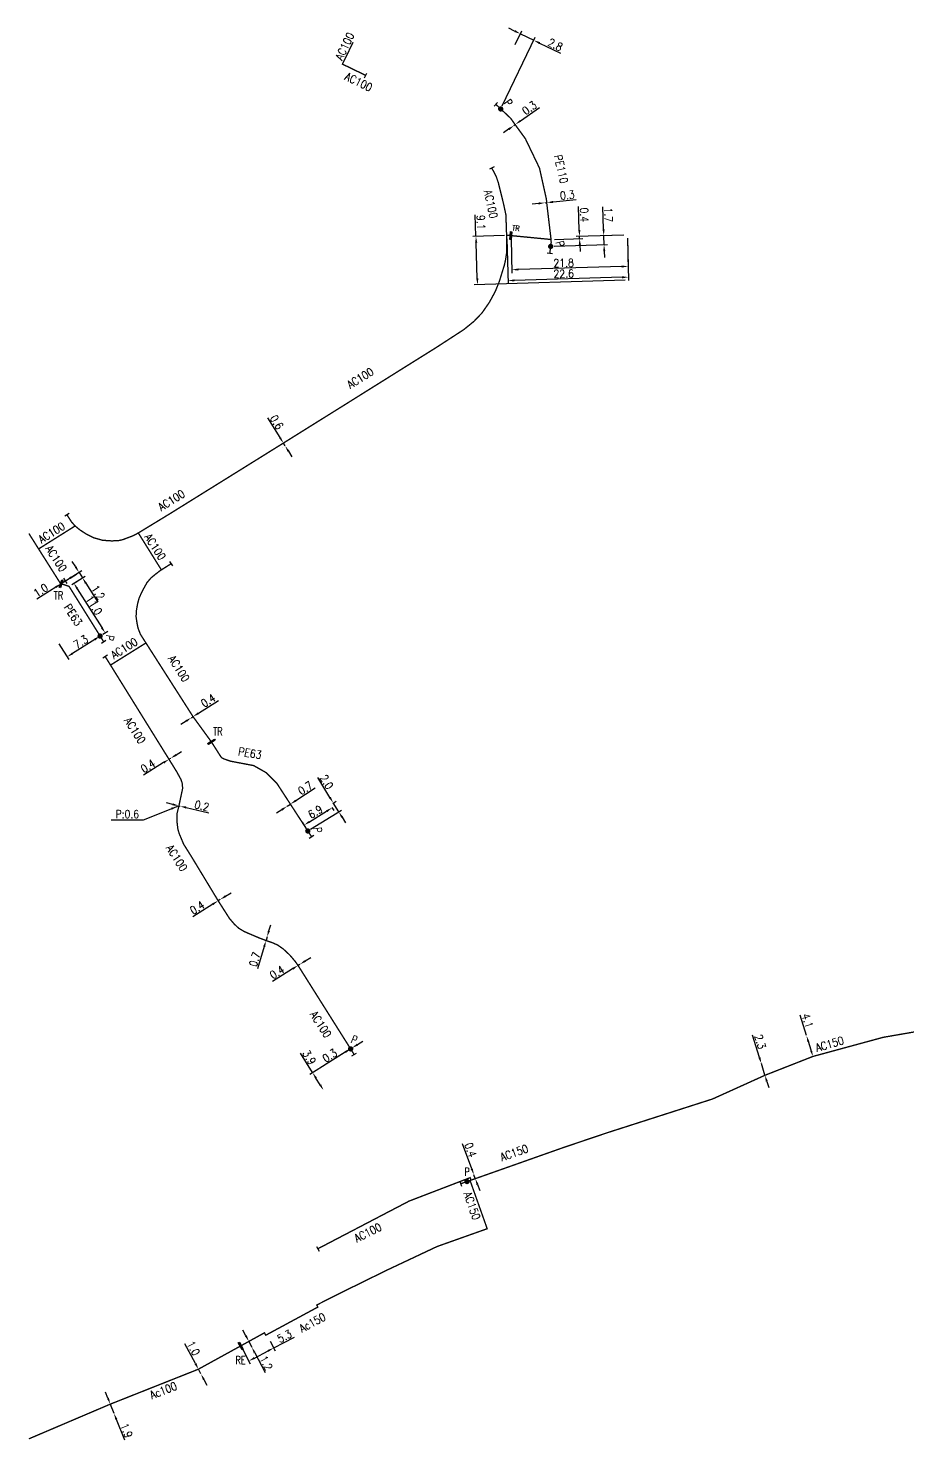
# Model space of a CAD drawing. Header units: millimetres. Extents: x 101000 to 102000, y 121011 to 122007.
# Drawn here: x 100999.9 to 101164.7, y 121738.1 to 122002.6 of the extents above; entities that cross this region are included whole.
import ezdxf
from ezdxf.enums import TextEntityAlignment as Align

# ---------------------------------------------------------------- set-up
doc = ezdxf.new("R2010")
doc.units = ezdxf.units.MM
doc.header["$PDMODE"] = 34
doc.linetypes.add('L_25_AP', pattern=[2000, 1000, 1000])
doc.linetypes.add('L_25_PE', pattern=[2000, 1000, 1000])
doc.layers.get('0').update_dxf_attribs({"linetype": 'CONTINUOUS'})
doc.layers.get('Defpoints').update_dxf_attribs({"linetype": 'CONTINUOUS'})
for name, color, linetype in [('L_150', 1, 'CONTINUOUS'), ('L_300', 7, 'CONTINUOUS'), ('L_340', 7, 'CONTINUOUS')]:
    doc.layers.add(name, color=color, linetype=linetype)
doc.styles.add('G_ROMANS', font='ROMANS.SHX', dxfattribs={"width": 0.75})
doc.styles.get("Standard").update_dxf_attribs({"font": 'romans.shx', "width": 0.85})
doc.dimstyles.get("Standard").update_dxf_attribs({"dimtxt": 1.5, "dimasz": 1.2, "dimexe": 0.625, "dimexo": 0.625, "dimgap": 0.25, "dimtad": 1, "dimdec": 1, "dimzin": 0, "dimdsep": 46, "dimtxsty": 'Standard', "dimcen": -0.5, "dimadec": 0, "dimazin": 0, "dimtfac": 1, "dimtdec": 1, "dimtmove": 0, "dimatfit": 3, "dimfxl": 0, "dimtolj": 1, "dimtzin": 0, "dimarcsym": 0})

# ---------------------------------------------------------------- blocks, each defined once
blk = doc.blocks.new('*D0')
at = {"layer": 'Defpoints', "color": 0, "linetype": 'Continuous', "transparency": 16777216}
for p in [(101048.43, 121856.86), (101048.43, 121856.86), (101049.01, 121857.24)]:
    blk.add_point(p, dxfattribs=at)
at = {"layer": 'L_150', "color": 0, "linetype": 'Continuous', "lineweight": -2, "transparency": 16777216}
for p, q in [((101050.02, 121857.89), (101053.68, 121860.28)), ((101047.42, 121856.2), (101046.42, 121855.55)), ((101048.43, 121856.86), (101049.01, 121857.24))]:
    blk.add_line(p, q, dxfattribs=at)
at = {"layer": 'L_150', "color": 0, "linetype": 'Continuous', "transparency": 16777216}
for points in [[(101047.31, 121856.37), (101047.53, 121856.03), (101048.43, 121856.86)], [(101049.91, 121858.06), (101050.13, 121857.72), (101049.01, 121857.24)]]:
    blk.add_solid(points, dxfattribs=at)
at = {"layer": 'L_150', "color": 0, "linetype": 'Continuous', "transparency": 16777216, "insert": (101051.81, 121860.25), "char_height": 1.5, "attachment_point": 5, "rotation": 33.0717}
blk.add_mtext('\\A1;0.7', dxfattribs=at)
blk = doc.blocks.new('*D1')
at = {"layer": 'Defpoints', "color": 0, "linetype": 'Continuous', "transparency": 16777216}
for p in [(101056.48, 121857.12), (101058.09, 121855.79), (101052.28, 121852.21)]:
    blk.add_point(p, dxfattribs=at)
at = {"layer": 'L_300', "color": 0, "linetype": 'Continuous', "lineweight": -2, "transparency": 16777216}
for p, q in [((101056.42, 121858.49), (101054.13, 121862.22)), ((101052.81, 121852.54), (101058.62, 121856.12)), ((101057.02, 121857.45), (101057.58, 121857.8)), ((101058.09, 121855.79), (101057.05, 121857.47)), ((101058.71, 121854.77), (101059.34, 121853.75))]:
    blk.add_line(p, q, dxfattribs=at)
at = {"layer": 'L_300', "color": 0, "linetype": 'Continuous', "transparency": 16777216}
for points in [[(101056.59, 121858.6), (101056.25, 121858.39), (101057.05, 121857.47)], [(101058.89, 121854.87), (101058.54, 121854.67), (101058.09, 121855.79)]]:
    blk.add_solid(points, dxfattribs=at)
at = {"layer": 'L_300', "color": 0, "linetype": 'Continuous', "transparency": 16777216, "insert": (101055.81, 121861.39), "char_height": 1.5, "attachment_point": 5, "rotation": 301.6219}
blk.add_mtext('\\A1;2.0', dxfattribs=at)
blk = doc.blocks.new('*D2')
at = {"layer": 'Defpoints', "color": 0, "linetype": 'Continuous', "transparency": 16777216}
for p in [(101056.48, 121857.12), (101056.84, 121856.55), (101052.28, 121852.21)]:
    blk.add_point(p, dxfattribs=at)
at = {"layer": 'L_300', "color": 0, "linetype": 'Continuous', "lineweight": -2, "transparency": 16777216}
for p, q in [((101052.62, 121853.95), (101055.81, 121855.92)), ((101056.81, 121856.59), (101057.16, 121856.02)), ((101051.95, 121852.75), (101051.27, 121853.86))]:
    blk.add_line(p, q, dxfattribs=at)
at = {"layer": 'L_300', "color": 0, "linetype": 'Continuous', "transparency": 16777216}
for points in [[(101055.71, 121856.09), (101055.92, 121855.75), (101056.84, 121856.55)], [(101052.51, 121854.12), (101052.72, 121853.78), (101051.59, 121853.32)]]:
    blk.add_solid(points, dxfattribs=at)
at = {"layer": 'L_300', "color": 0, "linetype": 'Continuous', "transparency": 16777216, "insert": (101053.69, 121855.79), "char_height": 1.5, "attachment_point": 5, "rotation": 31.6219}
blk.add_mtext('\\A1;6.9', dxfattribs=at)
blk = doc.blocks.new('L_340_07')
at = {"color": 0, "linetype": 'Continuous', "const_width": 0.25, "flags": 128}
blk.add_lwpolyline([(0, 0), (1.25, 0)], dxfattribs=at)
at = {"color": 0, "linetype": 'Continuous', "flags": 128}
blk.add_lwpolyline([(1.25, -0.5), (1.25, 0.5)], dxfattribs=at)
at = {"color": 0, "linetype": 'Continuous', "style": 'G_ROMANS', "width": 0.75, "flags": 3}
for tag, p in [('DEF_LEG', (0.72, -3.47)), ('DEF_COUP', (0.72, -5.97)), ('DEF_TYPE', (0.72, -8.47))]:
    blk.add_attdef(tag, text='', height=1.2, dxfattribs=at).set_placement(p, align=Align.MIDDLE)
blk = doc.blocks.new('L_300_12')
at = {"color": 0, "linetype": 'Continuous', "const_width": 0.497, "flags": 128}
blk.add_lwpolyline([(-0.25, 0, 1), (0.25, 0, 1)], format="xyb", close=True, dxfattribs=at)
at = {"color": 0, "linetype": 'Continuous', "style": 'G_ROMANS', "width": 0.75}
blk.add_text('P', height=1.5, dxfattribs=at).set_placement((0, 1.85), align=Align.MIDDLE)
at = {"color": 0, "linetype": 'Continuous', "style": 'G_ROMANS', "width": 0.75, "flags": 3}
for tag, p in [('DEF_LEG', (0, -5)), ('DEF_COUP', (0, -7.5)), ('DEF_TYPE', (0, -10))]:
    blk.add_attdef(tag, text='', height=1.2, dxfattribs=at).set_placement(p, align=Align.MIDDLE)
blk = doc.blocks.new('*D255')
at = {"layer": 'Defpoints', "color": 0, "linetype": 'Continuous', "transparency": 16777216}
for p in [(101060.3, 121811.38), (101055.24, 121803.62), (101055.24, 121803.62)]:
    blk.add_point(p, dxfattribs=at)
at = {"layer": 'L_300', "color": 0, "linetype": 'Continuous', "lineweight": -2, "transparency": 16777216}
for p, q in [((101059.77, 121811.05), (101052.64, 121806.59)), ((101053.17, 121806.93), (101050.89, 121810.58)), ((101054.61, 121804.64), (101053.81, 121805.91))]:
    blk.add_line(p, q, dxfattribs=at)
at = {"layer": 'L_300', "color": 0, "linetype": 'Continuous', "transparency": 16777216}
for points in [[(101053.98, 121806.01), (101053.64, 121805.8), (101053.17, 121806.93)], [(101054.77, 121804.74), (101054.44, 121804.53), (101055.24, 121803.62)]]:
    blk.add_solid(points, dxfattribs=at)
at = {"layer": 'L_300', "color": 0, "linetype": 'Continuous', "transparency": 16777216, "insert": (101052.56, 121809.79), "char_height": 1.5, "attachment_point": 5, "rotation": 302.0212}
blk.add_mtext('\\A1;3.9', dxfattribs=at)
blk = doc.blocks.new('*D256')
at = {"layer": 'Defpoints', "color": 0, "linetype": 'Continuous', "transparency": 16777216}
for p in [(101060.3, 121811.38), (101060.56, 121811.54), (101060.56, 121811.54)]:
    blk.add_point(p, dxfattribs=at)
at = {"layer": 'L_300', "color": 0, "linetype": 'Continuous', "lineweight": -2, "transparency": 16777216}
for p, q in [((101060.56, 121811.54), (101060.3, 121811.38)), ((101061.58, 121812.18), (101062.59, 121812.82)), ((101059.29, 121810.75), (101055.58, 121808.43))]:
    blk.add_line(p, q, dxfattribs=at)
at = {"layer": 'L_300', "color": 0, "linetype": 'Continuous', "transparency": 16777216}
for points in [[(101059.18, 121810.92), (101059.39, 121810.58), (101060.3, 121811.38)], [(101061.47, 121812.35), (101061.68, 121812.01), (101060.56, 121811.54)]]:
    blk.add_solid(points, dxfattribs=at)
at = {"layer": 'L_300', "color": 0, "linetype": 'Continuous', "transparency": 16777216, "insert": (101056.39, 121810.12), "char_height": 1.5, "attachment_point": 5, "rotation": 32.0212}
blk.add_mtext('\\A1;0.3', dxfattribs=at)
blk = doc.blocks.new('*D257')
at = {"layer": 'Defpoints', "color": 0, "linetype": 'Continuous', "transparency": 16777216}
for p in [(101044.65, 121832.35), (101044.65, 121832.35), (101044.45, 121831.68)]:
    blk.add_point(p, dxfattribs=at)
at = {"layer": 'L_150', "color": 0, "linetype": 'Continuous', "lineweight": -2, "transparency": 16777216}
for p, q in [((101044.99, 121833.5), (101045.34, 121834.65)), ((101044.65, 121832.35), (101044.45, 121831.68)), ((101044.1, 121830.54), (101042.84, 121826.35))]:
    blk.add_line(p, q, dxfattribs=at)
at = {"layer": 'L_150', "color": 0, "linetype": 'Continuous', "transparency": 16777216}
for points in [[(101044.8, 121833.56), (101045.19, 121833.45), (101044.65, 121832.35)], [(101043.91, 121830.59), (101044.29, 121830.48), (101044.45, 121831.68)]]:
    blk.add_solid(points, dxfattribs=at)
at = {"layer": 'L_150', "color": 0, "linetype": 'Continuous', "transparency": 16777216, "insert": (101042.34, 121828.16), "char_height": 1.5, "attachment_point": 5, "rotation": 73.2355}
blk.add_mtext('\\A1;0.7', dxfattribs=at)
blk = doc.blocks.new('*D258')
at = {"layer": 'Defpoints', "color": 0, "linetype": 'Continuous', "transparency": 16777216}
for p in [(101050.45, 121827.01), (101050.79, 121827.22), (101050.79, 121827.22)]:
    blk.add_point(p, dxfattribs=at)
at = {"layer": 'L_150', "color": 0, "linetype": 'Continuous', "lineweight": -2, "transparency": 16777216}
for p, q in [((101050.79, 121827.22), (101050.45, 121827.01)), ((101051.81, 121827.86), (101052.83, 121828.49)), ((101049.43, 121826.38), (101045.67, 121824.03))]:
    blk.add_line(p, q, dxfattribs=at)
at = {"layer": 'L_150', "color": 0, "linetype": 'Continuous', "transparency": 16777216}
for points in [[(101049.32, 121826.55), (101049.54, 121826.21), (101050.45, 121827.01)], [(101051.7, 121828.03), (101051.91, 121827.69), (101050.79, 121827.22)]]:
    blk.add_solid(points, dxfattribs=at)
at = {"layer": 'L_150', "color": 0, "linetype": 'Continuous', "transparency": 16777216, "insert": (101046.51, 121825.73), "char_height": 1.5, "attachment_point": 5, "rotation": 31.929}
blk.add_mtext('\\A1;0.4', dxfattribs=at)
blk = doc.blocks.new('*D259')
at = {"layer": 'Defpoints', "color": 0, "linetype": 'Continuous', "transparency": 16777216}
for p in [(101035.48, 121839.13), (101035.86, 121839.36), (101035.86, 121839.36)]:
    blk.add_point(p, dxfattribs=at)
at = {"layer": 'L_150', "color": 0, "linetype": 'Continuous', "lineweight": -2, "transparency": 16777216}
for p, q in [((101036.88, 121840), (101037.9, 121840.64)), ((101034.46, 121838.49), (101030.71, 121836.13)), ((101035.86, 121839.36), (101035.48, 121839.13))]:
    blk.add_line(p, q, dxfattribs=at)
at = {"layer": 'L_150', "color": 0, "linetype": 'Continuous', "transparency": 16777216}
for points in [[(101036.77, 121840.17), (101036.99, 121839.83), (101035.86, 121839.36)], [(101034.36, 121838.66), (101034.57, 121838.32), (101035.48, 121839.13)]]:
    blk.add_solid(points, dxfattribs=at)
at = {"layer": 'L_150', "color": 0, "linetype": 'Continuous', "transparency": 16777216, "insert": (101031.55, 121837.84), "char_height": 1.5, "attachment_point": 5, "rotation": 32.0949}
blk.add_mtext('\\A1;0.4', dxfattribs=at)
blk = doc.blocks.new('*D260')
at = {"layer": 'Defpoints', "color": 0, "linetype": 'Continuous', "transparency": 16777216}
for p in [(101028.12, 121856.92), (101028.31, 121856.87), (101028.31, 121856.87)]:
    blk.add_point(p, dxfattribs=at)
at = {"layer": 'L_150', "color": 0, "linetype": 'Continuous', "lineweight": -2, "transparency": 16777216}
for p, q in [((101026.95, 121857.2), (101025.78, 121857.48)), ((101028.12, 121856.92), (101028.31, 121856.87)), ((101029.48, 121856.59), (101033.73, 121855.58))]:
    blk.add_line(p, q, dxfattribs=at)
at = {"layer": 'L_150', "color": 0, "linetype": 'Continuous', "transparency": 16777216}
for points in [[(101027, 121857.39), (101026.9, 121857), (101028.12, 121856.92)], [(101029.53, 121856.79), (101029.43, 121856.4), (101028.31, 121856.87)]]:
    blk.add_solid(points, dxfattribs=at)
at = {"layer": 'L_150', "color": 0, "linetype": 'Continuous', "transparency": 16777216, "insert": (101032.42, 121856.92), "char_height": 1.5, "attachment_point": 5, "rotation": 346.5664}
blk.add_mtext('\\A1;0.2', dxfattribs=at)
blk = doc.blocks.new('*D261')
at = {"layer": 'Defpoints', "color": 0, "linetype": 'Continuous', "transparency": 16777216}
for p in [(101026.26, 121865.64), (101026.56, 121865.82), (101026.56, 121865.82)]:
    blk.add_point(p, dxfattribs=at)
at = {"layer": 'L_150', "color": 0, "linetype": 'Continuous', "lineweight": -2, "transparency": 16777216}
for p, q in [((101027.58, 121866.45), (101028.6, 121867.09)), ((101025.24, 121865.01), (101021.47, 121862.67)), ((101026.56, 121865.82), (101026.26, 121865.64))]:
    blk.add_line(p, q, dxfattribs=at)
at = {"layer": 'L_150', "color": 0, "linetype": 'Continuous', "transparency": 16777216}
for points in [[(101027.47, 121866.62), (101027.69, 121866.28), (101026.56, 121865.82)], [(101025.14, 121865.18), (101025.35, 121864.84), (101026.26, 121865.64)]]:
    blk.add_solid(points, dxfattribs=at)
at = {"layer": 'L_150', "color": 0, "linetype": 'Continuous', "transparency": 16777216, "insert": (101022.32, 121864.37), "char_height": 1.5, "attachment_point": 5, "rotation": 31.7614}
blk.add_mtext('\\A1;0.4', dxfattribs=at)
blk = doc.blocks.new('*D262')
at = {"layer": 'Defpoints', "color": 0, "linetype": 'Continuous', "transparency": 16777216}
for p in [(101005.31, 121887.8), (101013.35, 121888.73), (101007.18, 121884.84)]:
    blk.add_point(p, dxfattribs=at)
at = {"layer": 'L_300', "color": 0, "linetype": 'Continuous', "lineweight": -2, "transparency": 16777216}
for p, q in [((101012.34, 121888.09), (101008.19, 121885.48)), ((101005.64, 121887.27), (101007.51, 121884.31))]:
    blk.add_line(p, q, dxfattribs=at)
at = {"layer": 'L_300', "color": 0, "linetype": 'Continuous', "transparency": 16777216}
for points in [[(101012.23, 121888.26), (101012.44, 121887.92), (101013.35, 121888.73)], [(101008.09, 121885.65), (101008.3, 121885.31), (101007.18, 121884.84)]]:
    blk.add_solid(points, dxfattribs=at)
at = {"layer": 'L_300', "color": 0, "linetype": 'Continuous', "transparency": 16777216, "insert": (101009.73, 121887.63), "char_height": 1.5, "attachment_point": 5, "rotation": 32.2119}
blk.add_mtext('\\A1;7.3', dxfattribs=at)
blk = doc.blocks.new('*D263')
at = {"layer": 'Defpoints', "color": 0, "linetype": 'Continuous', "transparency": 16777216}
for p in [(101007.52, 121898.06), (101013.35, 121888.73), (101014.29, 121889.32)]:
    blk.add_point(p, dxfattribs=at)
at = {"layer": 'L_300', "color": 0, "linetype": 'Continuous', "lineweight": -2, "transparency": 16777216}
for p, q in [((101008.05, 121898.39), (101008.96, 121898.96)), ((101009.07, 121897.61), (101013.65, 121890.33)), ((101013.88, 121889.06), (101014.82, 121889.65))]:
    blk.add_line(p, q, dxfattribs=at)
at = {"layer": 'L_300', "color": 0, "linetype": 'Continuous', "transparency": 16777216}
for points in [[(101009.24, 121897.72), (101008.9, 121897.5), (101008.43, 121898.63)], [(101013.82, 121890.44), (101013.48, 121890.23), (101014.29, 121889.32)]]:
    blk.add_solid(points, dxfattribs=at)
at = {"layer": 'L_300', "color": 0, "linetype": 'Continuous', "transparency": 16777216, "insert": (101012.2, 121894.51), "char_height": 1.5, "attachment_point": 5, "rotation": 302.2119}
blk.add_mtext('\\A1;11.0', dxfattribs=at)
blk = doc.blocks.new('*D264')
at = {"layer": 'Defpoints', "color": 0, "linetype": 'Continuous', "transparency": 16777216}
for p in [(101006.04, 121898.54), (101010.04, 121899.64), (101007.52, 121898.06)]:
    blk.add_point(p, dxfattribs=at)
at = {"layer": 'L_340', "color": 0, "linetype": 'Continuous', "lineweight": -2, "transparency": 16777216}
for p, q in [((101006.57, 121898.87), (101009.93, 121900.99)), ((101008.77, 121901.68), (101008.13, 121902.69)), ((101008.05, 121898.39), (101010.57, 121899.98)), ((101009.4, 121900.66), (101010.04, 121899.64)), ((101010.68, 121898.63), (101012.92, 121895.09))]:
    blk.add_line(p, q, dxfattribs=at)
at = {"layer": 'L_340', "color": 0, "linetype": 'Continuous', "transparency": 16777216}
for points in [[(101008.93, 121901.78), (101008.6, 121901.57), (101009.4, 121900.66)], [(101010.85, 121898.74), (101010.51, 121898.52), (101010.04, 121899.64)]]:
    blk.add_solid(points, dxfattribs=at)
at = {"layer": 'L_340', "color": 0, "linetype": 'Continuous', "transparency": 16777216, "insert": (101012.97, 121896.88), "char_height": 1.5, "attachment_point": 5, "rotation": 302.2119}
blk.add_mtext('\\A1;1.2', dxfattribs=at)
blk = doc.blocks.new('*D265')
at = {"layer": 'Defpoints', "color": 0, "linetype": 'Continuous', "transparency": 16777216}
for p in [(101006.04, 121898.54), (101006.88, 121899.07), (101007.52, 121898.06)]:
    blk.add_point(p, dxfattribs=at)
at = {"layer": 'L_340', "color": 0, "linetype": 'Continuous', "lineweight": -2, "transparency": 16777216}
for p, q in [((101006.88, 121899.07), (101006.04, 121898.54)), ((101007.19, 121898.59), (101006.55, 121899.6)), ((101007.9, 121899.71), (101008.91, 121900.35)), ((101005.02, 121897.9), (101001.48, 121895.67))]:
    blk.add_line(p, q, dxfattribs=at)
at = {"layer": 'L_340', "color": 0, "linetype": 'Continuous', "transparency": 16777216}
for points in [[(101004.92, 121898.07), (101005.13, 121897.73), (101006.04, 121898.54)], [(101007.79, 121899.88), (101008.01, 121899.54), (101006.88, 121899.07)]]:
    blk.add_solid(points, dxfattribs=at)
at = {"layer": 'L_340', "color": 0, "linetype": 'Continuous', "transparency": 16777216, "insert": (101002.21, 121897.31), "char_height": 1.5, "attachment_point": 5, "rotation": 32.2119}
blk.add_mtext('\\A1;1.0', dxfattribs=at)
blk = doc.blocks.new('*D266')
at = {"layer": 'Defpoints', "color": 0, "linetype": 'Continuous', "transparency": 16777216}
for p in [(101030.47, 121873.44), (101030.47, 121873.44), (101030.77, 121873.63)]:
    blk.add_point(p, dxfattribs=at)
at = {"layer": 'L_150', "color": 0, "linetype": 'Continuous', "lineweight": -2, "transparency": 16777216}
for p, q in [((101031.78, 121874.28), (101035.51, 121876.66)), ((101029.46, 121872.8), (101028.45, 121872.15)), ((101030.47, 121873.44), (101030.77, 121873.63))]:
    blk.add_line(p, q, dxfattribs=at)
at = {"layer": 'L_150', "color": 0, "linetype": 'Continuous', "transparency": 16777216}
for points in [[(101031.67, 121874.45), (101031.89, 121874.11), (101030.77, 121873.63)], [(101029.35, 121872.96), (101029.57, 121872.63), (101030.47, 121873.44)]]:
    blk.add_solid(points, dxfattribs=at)
at = {"layer": 'L_150', "color": 0, "linetype": 'Continuous', "transparency": 16777216, "insert": (101033.61, 121876.64), "char_height": 1.5, "attachment_point": 5, "rotation": 32.5899}
blk.add_mtext('\\A1;0.4', dxfattribs=at)
blk = doc.blocks.new('*D267')
at = {"layer": 'Defpoints', "color": 0, "linetype": 'Continuous', "transparency": 16777216}
for p in [(101047.7, 121924.89), (101048.02, 121924.38), (101048.02, 121924.38)]:
    blk.add_point(p, dxfattribs=at)
at = {"layer": 'L_150', "color": 0, "linetype": 'Continuous', "lineweight": -2, "transparency": 16777216}
for p, q in [((101047.07, 121925.91), (101044.76, 121929.62)), ((101047.17, 121924.56), (101047.17, 121924.56)), ((101048.02, 121924.38), (101047.7, 121924.89)), ((101047.49, 121924.05), (101047.49, 121924.05)), ((101048.65, 121923.36), (101049.29, 121922.34))]:
    blk.add_line(p, q, dxfattribs=at)
at = {"layer": 'L_150', "color": 0, "linetype": 'Continuous', "transparency": 16777216}
for points in [[(101047.24, 121926.01), (101046.9, 121925.8), (101047.7, 121924.89)], [(101048.82, 121923.47), (101048.48, 121923.26), (101048.02, 121924.38)]]:
    blk.add_solid(points, dxfattribs=at)
at = {"layer": 'L_150', "color": 0, "linetype": 'Continuous', "transparency": 16777216, "insert": (101046.45, 121928.8), "char_height": 1.5, "attachment_point": 5, "rotation": 301.8735}
blk.add_mtext('\\A1;0.6', dxfattribs=at)
blk = doc.blocks.new('L_340_19')
at = {"linetype": 'Continuous'}
blk.add_hatch(color=0, dxfattribs=at).paths.add_polyline_path([(0.125, 0.75), (-0.125, 0.75), (-0.125, -0.75), (0.125, -0.75)])
at = {"color": 0, "linetype": 'Continuous'}
blk.add_lwpolyline([(-0.125, 0.75), (0.125, 0.75), (0.125, -0.75), (-0.125, -0.75)], close=True, dxfattribs=at)
at = {"color": 0, "linetype": 'Continuous', "width": 0.75}
for tag, height, flags, p in [('TR', 1.5, 8, (0, 3)), ('DEF_LEG', 1.2, 3, (0, -5)), ('DEF_COUP', 1.2, 3, (0, -7.5)), ('DEF_TYPE', 1.2, 3, (0, -10))]:
    blk.add_attdef(tag, text='', height=height, dxfattribs=dict(at, flags=flags)).set_placement(p, align=Align.MIDDLE)
blk = doc.blocks.new('*D247')
at = {"layer": 'Defpoints', "color": 0, "linetype": 'Continuous', "transparency": 16777216}
for p in [(101083.42, 121787.78), (101083.42, 121787.78), (101082.88, 121786.78)]:
    blk.add_point(p, dxfattribs=at)
at = {"layer": 'L_150', "color": 0, "linetype": 'Continuous', "lineweight": -2, "transparency": 16777216}
for p, q in [((101083, 121788.91), (101081.29, 121793.61)), ((101083.67, 121787.07), (101083.42, 121787.78)), ((101083.46, 121787), (101084.26, 121787.29)), ((101084.09, 121785.95), (101084.5, 121784.82))]:
    blk.add_line(p, q, dxfattribs=at)
at = {"layer": 'L_150', "color": 0, "linetype": 'Continuous', "transparency": 16777216}
for points in [[(101083.19, 121788.97), (101082.82, 121788.84), (101083.42, 121787.78)], [(101084.27, 121786.02), (101083.9, 121785.88), (101083.67, 121787.07)]]:
    blk.add_solid(points, dxfattribs=at)
at = {"layer": 'L_150', "color": 0, "linetype": 'Continuous', "transparency": 16777216, "insert": (101082.78, 121792.44), "char_height": 1.5, "attachment_point": 5, "rotation": 290.0732}
blk.add_mtext('\\A1;0.4', dxfattribs=at)
blk = doc.blocks.new('*D248')
at = {"layer": 'Defpoints', "color": 0, "linetype": 'Continuous', "transparency": 16777216}
for p in [(101015.26, 121744.81), (101015.94, 121743.09), (101015.94, 121743.09)]:
    blk.add_point(p, dxfattribs=at)
at = {"layer": 'L_150', "color": 0, "linetype": 'Continuous', "lineweight": -2, "transparency": 16777216}
for p, q in [((101014.81, 121745.92), (101014.37, 121747.04)), ((101015.26, 121744.81), (101015.94, 121743.09)), ((101016.38, 121741.97), (101017.91, 121738.14))]:
    blk.add_line(p, q, dxfattribs=at)
at = {"layer": 'L_150', "color": 0, "linetype": 'Continuous', "transparency": 16777216}
for points in [[(101015, 121746), (101014.63, 121745.85), (101015.26, 121744.81)], [(101016.57, 121742.05), (101016.2, 121741.9), (101015.94, 121743.09)]]:
    blk.add_solid(points, dxfattribs=at)
at = {"layer": 'L_150', "color": 0, "linetype": 'Continuous', "transparency": 16777216, "insert": (101018.3, 121739.87), "char_height": 1.5, "attachment_point": 5, "rotation": 291.6744}
blk.add_mtext('\\A1;1.9', dxfattribs=at)
blk = doc.blocks.new('*D249')
at = {"layer": 'Defpoints', "color": 0, "linetype": 'Continuous', "transparency": 16777216}
for p in [(101031.77, 121751.36), (101032.24, 121750.47), (101032.24, 121750.47)]:
    blk.add_point(p, dxfattribs=at)
at = {"layer": 'L_150', "color": 0, "linetype": 'Continuous', "lineweight": -2, "transparency": 16777216}
for p, q in [((101031.21, 121752.42), (101029.25, 121756.12)), ((101032.24, 121750.47), (101031.77, 121751.36)), ((101032.8, 121749.41), (101033.36, 121748.35))]:
    blk.add_line(p, q, dxfattribs=at)
at = {"layer": 'L_150', "color": 0, "linetype": 'Continuous', "transparency": 16777216}
for points in [[(101031.39, 121752.51), (101031.03, 121752.32), (101031.77, 121751.36)], [(101032.97, 121749.51), (101032.62, 121749.32), (101032.24, 121750.47)]]:
    blk.add_solid(points, dxfattribs=at)
at = {"layer": 'L_150', "color": 0, "linetype": 'Continuous', "transparency": 16777216, "insert": (101030.83, 121755.27), "char_height": 1.5, "attachment_point": 5, "rotation": 297.8457}
blk.add_mtext('\\A1;1.0', dxfattribs=at)
blk = doc.blocks.new('*D250')
at = {"layer": 'Defpoints', "color": 0, "linetype": 'Continuous', "transparency": 16777216}
for p in [(101041.22, 121756.56), (101041.78, 121755.49), (101041.78, 121755.49)]:
    blk.add_point(p, dxfattribs=at)
at = {"layer": 'L_150', "color": 0, "linetype": 'Continuous', "lineweight": -2, "transparency": 16777216}
for p, q in [((101040.67, 121757.62), (101040.11, 121758.68)), ((101041.22, 121756.56), (101041.78, 121755.49)), ((101042.33, 121754.43), (101044.28, 121750.72))]:
    blk.add_line(p, q, dxfattribs=at)
at = {"layer": 'L_150', "color": 0, "linetype": 'Continuous', "transparency": 16777216}
for points in [[(101040.84, 121757.71), (101040.49, 121757.53), (101041.22, 121756.56)], [(101042.51, 121754.52), (101042.16, 121754.34), (101041.78, 121755.49)]]:
    blk.add_solid(points, dxfattribs=at)
at = {"layer": 'L_150', "color": 0, "linetype": 'Continuous', "transparency": 16777216, "insert": (101044.47, 121752.51), "char_height": 1.5, "attachment_point": 5, "rotation": 297.6317}
blk.add_mtext('\\A1;1.2', dxfattribs=at)
blk = doc.blocks.new('*D251')
at = {"layer": 'Defpoints', "color": 0, "linetype": 'Continuous', "transparency": 16777216}
for p in [(101039.72, 121755.73), (101044.96, 121757.16), (101045.91, 121755.35)]:
    blk.add_point(p, dxfattribs=at)
at = {"layer": 'L_340', "color": 0, "linetype": 'Continuous', "lineweight": -2, "transparency": 16777216}
for p, q in [((101045.25, 121756.61), (101046.19, 121754.8)), ((101045.91, 121755.35), (101049.78, 121757.38)), ((101040.01, 121755.18), (101041.5, 121752.34)), ((101042.27, 121753.45), (101044.84, 121754.79))]:
    blk.add_line(p, q, dxfattribs=at)
at = {"layer": 'L_340', "color": 0, "linetype": 'Continuous', "transparency": 16777216}
for points in [[(101044.75, 121754.97), (101044.93, 121754.62), (101045.91, 121755.35)], [(101042.18, 121753.63), (101042.37, 121753.27), (101041.21, 121752.89)]]:
    blk.add_solid(points, dxfattribs=at)
at = {"layer": 'L_340', "color": 0, "linetype": 'Continuous', "transparency": 16777216, "insert": (101047.91, 121757.53), "char_height": 1.5, "attachment_point": 5, "rotation": 27.6317}
blk.add_mtext('\\A1;5.3', dxfattribs=at)
blk = doc.blocks.new('L_340_20')
at = {"linetype": 'Continuous'}
blk.add_hatch(color=0, dxfattribs=at).paths.add_polyline_path([(0.125, 0.75), (-0.125, 0.75), (-0.125, -0.75), (0.125, -0.75)])
at = {"color": 0, "linetype": 'Continuous'}
blk.add_lwpolyline([(-0.125, 0.75), (0.125, 0.75), (0.125, -0.75), (-0.125, -0.75)], close=True, dxfattribs=at)
at = {"color": 0, "linetype": 'Continuous', "width": 0.75}
for tag, height, flags, p in [('RE', 1.5, 8, (0, 3)), ('DEF_LEG', 1.2, 3, (0, -5)), ('DEF_COUP', 1.2, 3, (0, -7.5)), ('DEF_TYPE', 1.2, 3, (0, -10))]:
    blk.add_attdef(tag, text='', height=height, dxfattribs=dict(at, flags=flags)).set_placement(p, align=Align.MIDDLE)
blk = doc.blocks.new('*D435')
at = {"layer": 'Defpoints', "color": 0, "linetype": 'Continuous', "transparency": 16777216}
for p in [(101145.75, 121813.88), (101145.75, 121813.88), (101146.95, 121809.96)]:
    blk.add_point(p, dxfattribs=at)
at = {"layer": 'L_150', "color": 0, "linetype": 'Continuous', "lineweight": -2, "transparency": 16777216}
for p, q in [((101145.75, 121813.88), (101144.57, 121817.71)), ((101146.6, 121811.11), (101146.1, 121812.74))]:
    blk.add_line(p, q, dxfattribs=at)
at = {"layer": 'L_150', "color": 0, "linetype": 'Continuous', "transparency": 16777216}
for points in [[(101146.29, 121812.79), (101145.91, 121812.68), (101145.75, 121813.88)], [(101146.79, 121811.17), (101146.41, 121811.05), (101146.95, 121809.96)]]:
    blk.add_solid(points, dxfattribs=at)
at = {"layer": 'L_150', "color": 0, "linetype": 'Continuous', "transparency": 16777216, "insert": (101145.94, 121816.66), "char_height": 1.5, "attachment_point": 5, "rotation": 287.1125}
blk.add_mtext('\\A1;4.1', dxfattribs=at)
blk = doc.blocks.new('*D436')
at = {"layer": 'Defpoints', "color": 0, "linetype": 'Continuous', "transparency": 16777216}
for p in [(101137.29, 121808.63), (101137.29, 121808.63), (101137.96, 121806.43)]:
    blk.add_point(p, dxfattribs=at)
at = {"layer": 'L_150', "color": 0, "linetype": 'Continuous', "lineweight": -2, "transparency": 16777216}
for p, q in [((101136.93, 121809.78), (101135.65, 121813.95)), ((101137.96, 121806.43), (101137.29, 121808.63)), ((101138.32, 121805.28), (101138.67, 121804.14))]:
    blk.add_line(p, q, dxfattribs=at)
at = {"layer": 'L_150', "color": 0, "linetype": 'Continuous', "transparency": 16777216}
for points in [[(101137.12, 121809.83), (101136.74, 121809.72), (101137.29, 121808.63)], [(101138.51, 121805.34), (101138.12, 121805.22), (101137.96, 121806.43)]]:
    blk.add_solid(points, dxfattribs=at)
at = {"layer": 'L_150', "color": 0, "linetype": 'Continuous', "transparency": 16777216, "insert": (101137.07, 121812.73), "char_height": 1.5, "attachment_point": 5, "rotation": 287.1125}
blk.add_mtext('\\A1;2.3', dxfattribs=at)
blk = doc.blocks.new('*D714')
at = {"layer": 'Defpoints', "color": 0, "linetype": 'Continuous', "transparency": 16777216}
for p in [(101097.8, 121961.74), (101107.75, 121963.75), (101112.16, 121963.89)]:
    blk.add_point(p, dxfattribs=at)
at = {"layer": 'L_300', "color": 0, "linetype": 'Continuous', "lineweight": -2, "transparency": 16777216}
for p, q in [((101107.71, 121964.95), (101107.58, 121969.14)), ((101098.43, 121961.76), (101108.42, 121962.07)), ((101111.53, 121963.87), (101107.12, 121963.73)), ((101107.8, 121962.05), (101107.75, 121963.75)), ((101107.84, 121960.85), (101107.88, 121959.65))]:
    blk.add_line(p, q, dxfattribs=at)
at = {"layer": 'L_300', "color": 0, "linetype": 'Continuous', "transparency": 16777216}
for points in [[(101107.91, 121964.95), (101107.51, 121964.94), (101107.75, 121963.75)], [(101108.04, 121960.86), (101107.64, 121960.85), (101107.8, 121962.05)]]:
    blk.add_solid(points, dxfattribs=at)
at = {"layer": 'L_300', "color": 0, "linetype": 'Continuous', "transparency": 16777216, "insert": (101108.62, 121967.68), "char_height": 1.5, "attachment_point": 5, "rotation": 271.7996}
blk.add_mtext('\\A1;1.7', dxfattribs=at)
blk = doc.blocks.new('*D715')
at = {"layer": 'Defpoints', "color": 0, "linetype": 'Continuous', "transparency": 16777216}
for p in [(101097.87, 121963.04), (101103.21, 121963.61), (101112.16, 121963.89)]:
    blk.add_point(p, dxfattribs=at)
at = {"layer": 'L_150', "color": 0, "linetype": 'Continuous', "lineweight": -2, "transparency": 16777216}
for p, q in [((101103.17, 121964.81), (101103.03, 121969.24)), ((101098.49, 121963.06), (101103.84, 121963.23)), ((101111.53, 121963.87), (101102.58, 121963.59)), ((101103.22, 121963.21), (101103.21, 121963.61)), ((101103.26, 121962.01), (101103.3, 121960.81))]:
    blk.add_line(p, q, dxfattribs=at)
at = {"layer": 'L_150', "color": 0, "linetype": 'Continuous', "transparency": 16777216}
for points in [[(101103.37, 121964.81), (101102.97, 121964.8), (101103.21, 121963.61)], [(101103.46, 121962.02), (101103.06, 121962), (101103.22, 121963.21)]]:
    blk.add_solid(points, dxfattribs=at)
at = {"layer": 'L_150', "color": 0, "linetype": 'Continuous', "transparency": 16777216, "insert": (101104.08, 121967.66), "char_height": 1.5, "attachment_point": 5, "rotation": 271.7996}
blk.add_mtext('\\A1;0.4', dxfattribs=at)
blk = doc.blocks.new('*D716')
at = {"layer": 'Defpoints', "color": 0, "linetype": 'Continuous', "transparency": 16777216}
for p in [(101096.75, 121969.92), (101096.75, 121969.92), (101097.05, 121969.95)]:
    blk.add_point(p, dxfattribs=at)
at = {"layer": 'L_150', "color": 0, "linetype": 'Continuous', "lineweight": -2, "transparency": 16777216}
for p, q in [((101095.56, 121969.79), (101094.36, 121969.67)), ((101096.75, 121969.92), (101097.05, 121969.95)), ((101098.24, 121970.07), (101102.59, 121970.52))]:
    blk.add_line(p, q, dxfattribs=at)
at = {"layer": 'L_150', "color": 0, "linetype": 'Continuous', "transparency": 16777216}
for points in [[(101095.53, 121969.99), (101095.58, 121969.59), (101096.75, 121969.92)], [(101098.22, 121970.27), (101098.26, 121969.87), (101097.05, 121969.95)]]:
    blk.add_solid(points, dxfattribs=at)
at = {"layer": 'L_150', "color": 0, "linetype": 'Continuous', "transparency": 16777216, "insert": (101100.91, 121971.35), "char_height": 1.5, "attachment_point": 5, "rotation": 5.9178}
blk.add_mtext('\\A1;0.3', dxfattribs=at)
blk = doc.blocks.new('*D717')
at = {"layer": 'Defpoints', "color": 0, "linetype": 'Continuous', "transparency": 16777216}
for p in [(101092.12, 122001.58), (101090.88, 121999.01), (101088.43, 121987.51)]:
    blk.add_point(p, dxfattribs=at)
at = {"layer": 'L_300', "color": 0, "linetype": 'Continuous', "lineweight": -2, "transparency": 16777216}
for p, q in [((101091.04, 122002.1), (101089.96, 122002.62)), ((101091.15, 121999.57), (101092.39, 122002.14)), ((101092.12, 122001.58), (101094.64, 122000.36)), ((101088.7, 121988.07), (101094.91, 122000.92)), ((101095.72, 121999.84), (101099.66, 121997.93))]:
    blk.add_line(p, q, dxfattribs=at)
at = {"layer": 'L_300', "color": 0, "linetype": 'Continuous', "transparency": 16777216}
for points in [[(101091.13, 122002.28), (101090.95, 122001.92), (101092.12, 122001.58)], [(101095.81, 122000.02), (101095.63, 121999.66), (101094.64, 122000.36)]]:
    blk.add_solid(points, dxfattribs=at)
at = {"layer": 'L_300', "color": 0, "linetype": 'Continuous', "transparency": 16777216, "insert": (101098.67, 121999.53), "char_height": 1.5, "attachment_point": 5, "rotation": 334.1872}
blk.add_mtext('\\A1;2.8', dxfattribs=at)
blk = doc.blocks.new('*D718')
at = {"layer": 'Defpoints', "color": 0, "linetype": 'Continuous', "transparency": 16777216}
for p in [(101090.9, 121984.39), (101090.9, 121984.39), (101091.14, 121984.56)]:
    blk.add_point(p, dxfattribs=at)
at = {"layer": 'L_150', "color": 0, "linetype": 'Continuous', "lineweight": -2, "transparency": 16777216}
for p, q in [((101092.12, 121985.26), (101095.68, 121987.8)), ((101089.92, 121983.69), (101088.94, 121983)), ((101090.9, 121984.39), (101091.14, 121984.56))]:
    blk.add_line(p, q, dxfattribs=at)
at = {"layer": 'L_150', "color": 0, "linetype": 'Continuous', "transparency": 16777216}
for points in [[(101092, 121985.42), (101092.23, 121985.1), (101091.14, 121984.56)], [(101089.8, 121983.86), (101090.03, 121983.53), (101090.9, 121984.39)]]:
    blk.add_solid(points, dxfattribs=at)
at = {"layer": 'L_150', "color": 0, "linetype": 'Continuous', "transparency": 16777216, "insert": (101093.81, 121987.69), "char_height": 1.5, "attachment_point": 5, "rotation": 35.4598}
blk.add_mtext('\\A1;0.3', dxfattribs=at)
blk = doc.blocks.new('*D737')
at = {"layer": 'Defpoints', "color": 0, "linetype": 'Continuous', "transparency": 16777216}
for p in [(101083.8, 121963.64), (101089.77, 121963.83), (101112.4, 121955.43)]:
    blk.add_point(p, dxfattribs=at)
at = {"layer": 'L_150', "color": 0, "linetype": 'Continuous', "lineweight": -2, "transparency": 16777216}
for p, q in [((101083.8, 121963.64), (101083.67, 121967.65)), ((101089.15, 121963.81), (101083.18, 121963.62)), ((101084.05, 121955.74), (101083.84, 121962.44)), ((101111.78, 121955.41), (101083.46, 121954.52))]:
    blk.add_line(p, q, dxfattribs=at)
at = {"layer": 'L_150', "color": 0, "linetype": 'Continuous', "transparency": 16777216}
for points in [[(101084.04, 121962.45), (101083.64, 121962.43), (101083.8, 121963.64)], [(101084.25, 121955.75), (101083.85, 121955.73), (101084.09, 121954.54)]]:
    blk.add_solid(points, dxfattribs=at)
at = {"layer": 'L_150', "color": 0, "linetype": 'Continuous', "transparency": 16777216, "insert": (101084.72, 121966.27), "char_height": 1.5, "attachment_point": 5, "rotation": 271.7996}
blk.add_mtext('\\A1;9.1', dxfattribs=at)
blk = doc.blocks.new('*D739')
at = {"layer": 'Defpoints', "color": 0, "linetype": 'Continuous', "transparency": 16777216}
for p in [(101090.35, 121963.77), (101112.16, 121963.89), (101090.54, 121957.37)]:
    blk.add_point(p, dxfattribs=at)
at = {"layer": 'L_340', "color": 0, "linetype": 'Continuous', "lineweight": -2, "transparency": 16777216}
for p, q in [((101090.37, 121963.15), (101090.55, 121956.75)), ((101112.17, 121963.26), (101112.34, 121957.38)), ((101111.13, 121957.97), (101091.74, 121957.41))]:
    blk.add_line(p, q, dxfattribs=at)
at = {"layer": 'L_340', "color": 0, "linetype": 'Continuous', "transparency": 16777216}
for points in [[(101091.73, 121957.61), (101091.74, 121957.21), (101090.54, 121957.37)], [(101111.12, 121958.17), (101111.13, 121957.77), (101112.33, 121958)]]:
    blk.add_solid(points, dxfattribs=at)
at = {"layer": 'L_340', "color": 0, "linetype": 'Continuous', "transparency": 16777216, "insert": (101100.23, 121958.65), "char_height": 1.5, "attachment_point": 5, "rotation": 1.6559}
blk.add_mtext('\\A1;21.8', dxfattribs=at)
blk = doc.blocks.new('*D740')
at = {"layer": 'Defpoints', "color": 0, "linetype": 'Continuous', "transparency": 16777216}
for p in [(101089.55, 121963.82), (101112.16, 121963.89), (101089.8, 121955.33)]:
    blk.add_point(p, dxfattribs=at)
at = {"layer": 'L_150', "color": 0, "linetype": 'Continuous', "lineweight": -2, "transparency": 16777216}
for p, q in [((101089.57, 121963.19), (101089.82, 121954.71)), ((101112.17, 121963.26), (101112.4, 121955.36)), ((101111.19, 121955.95), (101091, 121955.37))]:
    blk.add_line(p, q, dxfattribs=at)
at = {"layer": 'L_150', "color": 0, "linetype": 'Continuous', "transparency": 16777216}
for points in [[(101090.99, 121955.57), (101091, 121955.17), (101089.8, 121955.33)], [(101111.18, 121956.15), (101111.19, 121955.75), (101112.38, 121955.99)]]:
    blk.add_solid(points, dxfattribs=at)
at = {"layer": 'L_150', "color": 0, "linetype": 'Continuous', "transparency": 16777216, "insert": (101100.24, 121956.64), "char_height": 1.5, "attachment_point": 5, "rotation": 1.6559}
blk.add_mtext('\\A1;22.6', dxfattribs=at)

msp = doc.modelspace()

# ---------------------------------------------------------------- linework, layer by layer
at = {"layer": 'L_150', "linetype": 'L_25_AP', "const_width": 0.25, "flags": 128}
for points in [[(101060.77, 122000), (101058.77, 121995.9), (101060.75, 121994.94), (101062.01, 121994.33)], [(101082.12, 121786.52), (101082.69, 121786.72), (101082.88, 121786.78), (101100.18, 121792.89), (101108.39, 121795.66), (101128.14, 121801.99), (101137.96, 121806.43), (101146.95, 121809.96), (101160.11, 121813.54), (101207.33, 121821.72), (101215.77, 121823.19), (101215.77, 121823.19), (101224.98, 121825.01), (101227.08, 121826.09), (101239.26, 121833.02), (101239.28, 121834.96), (101238.1, 121856.7), (101237.48, 121866.1), (101236.48, 121881.23), (101236.04, 121885.94), (101234.4, 121903.27), (101232.16, 121926.91), (101230.06, 121945.24), (101228.96, 121954.85), (101226.9, 121980.86), (101225.98, 121995.23), (101225.74, 122000)], [(101087.34, 121975.33), (101087.34, 121975.33), (101087.57, 121974.9), (101087.99, 121973.67), (101088.98, 121969.67), (101089.41, 121967.64), (101089.52, 121964.35), (101089.55, 121963.82), (101089.54, 121961.99), (101089.52, 121960.38), (101089.35, 121959.28), (101089.12, 121958.24), (101088.92, 121957.6), (101088.17, 121955.16), (101087.42, 121953.31), (101086.31, 121951.27), (101084.93, 121949.28), (101083.41, 121947.69), (101081.51, 121946.15), (101076.23, 121942.72), (101069.86, 121938.74), (101059.49, 121932.25), (101047.7, 121924.89), (101039.35, 121919.69), (101026.42, 121911.65), (101020.51, 121908.05), (101019.52, 121907.52), (101017.63, 121906.81), (101016.94, 121906.64), (101015.55, 121906.56), (101013.81, 121906.68), (101012.14, 121907.15), (101010.86, 121907.78), (101009.59, 121908.6), (101008.66, 121909.36), (101007.98, 121910.13), (101007.98, 121910.13), (101007.98, 121910.13), (101007.81, 121910.4)], [(101090.35, 121963.77), (101089.55, 121963.82)], [(101008.66, 121909.36), (101001.82, 121905.06)], [(101000, 121907.95), (101001.82, 121905.06), (101005.92, 121898.58)], [(101020.51, 121908.05), (101024.83, 121901.13)], [(101034.13, 121869.01), (101030.77, 121873.63), (101027.29, 121879.07), (101021.94, 121887.44), (101021.49, 121888.14), (101020.9, 121889.07), (101020.46, 121890.21), (101020.27, 121891.15), (101020.09, 121892.36), (101020.15, 121893.51), (101020.39, 121894.87), (101020.69, 121895.93), (101021.29, 121897.23), (101021.91, 121898.34), (101022.15, 121898.77), (101022.87, 121899.61), (101023.66, 121900.26), (101024.56, 121900.96), (101024.83, 121901.13), (101025.63, 121901.64)], [(101021.94, 121887.44), (101015.3, 121883.29)], [(101082.88, 121786.78), (101082.71, 121787.25), (101071.27, 121782.86), (101055.26, 121774.5)], [(101039.83, 121755.79), (101041.22, 121756.56), (101044.16, 121758.18), (101044.4, 121757.73), (101054.16, 121763), (101054.16, 121763), (101053.95, 121763.39), (101058.79, 121765.83), (101067.07, 121769.9), (101076.52, 121774.35), (101085.9, 121777.68), (101082.69, 121786.72)], [(101000, 121738.31), (101015.26, 121744.81), (101030.55, 121750.87), (101031.77, 121751.36), (101039.61, 121755.67)]]:
    msp.add_lwpolyline(points, dxfattribs=at)
at = {"layer": 'L_150', "linetype": 'L_25_PE', "const_width": 0.25, "flags": 128}
for points in [[(101088.43, 121987.51), (101090.31, 121985.74), (101091.14, 121984.56), (101093.06, 121981.92), (101095.7, 121976.42), (101097, 121970.58), (101097.05, 121969.95), (101097.87, 121963.04), (101097.9, 121962.5), (101097.8, 121961.74)], [(101097.87, 121963.04), (101090.35, 121963.77)]]:
    msp.add_lwpolyline(points, dxfattribs=at)
at = {"layer": 'L_150', "linetype": 'L_25_AP', "const_width": 0.25, "flags": 128}
for points in [[(101006.16, 121898.5), (101007.35, 121898.11, -0.176399), (101007.62, 121897.9), (101013.35, 121888.73), (101013.35, 121888.73), (101013.35, 121888.73)], [(101014.97, 121883.82), (101015.3, 121883.29), (101026.26, 121865.64), (101027.7, 121863.32), (101028.47, 121861.92), (101028.72, 121861.24), (101028.81, 121860.3, -0.078599), (101028.81, 121860.15), (101028.12, 121856.92), (101027.75, 121855.39), (101027.75, 121854.02), (101027.93, 121852.51), (101028.19, 121851.68), (101029, 121849.74), (101030.41, 121847.5), (101035.48, 121839.13), (101035.48, 121839.13), (101037.59, 121835.82), (101038.5, 121834.76), (101039.32, 121833.99), (101040.36, 121833.37), (101041.04, 121833.07), (101043.11, 121832.19), (101044.45, 121831.68), (101045.84, 121831.2), (101046.69, 121830.79), (101047.67, 121830.11), (101048.93, 121828.93), (101049.95, 121827.72), (101050.45, 121827.01), (101060.3, 121811.38), (101060.3, 121811.38), (101060.3, 121811.38)]]:
    msp.add_lwpolyline(points, format="xyb", dxfattribs=at)
at = {"layer": 'L_150', "linetype": 'L_25_PE', "const_width": 0.25, "flags": 128}
msp.add_lwpolyline([(101034.27, 121868.8), (101035.81, 121866.39), (101036.01, 121866.08), (101036.08, 121865.99), (101036.12, 121865.95), (101036.53, 121865.72), (101037.82, 121865.28), (101042.14, 121864.46), (101044.5, 121863.12), (101046.46, 121861.16), (101048.47, 121858.07, -0.000233), (101049.01, 121857.24), (101052.28, 121852.21, -0.00001), (101052.28, 121852.21, -0.00001)], format="xyb", dxfattribs=at)

# ---------------------------------------------------------------- block references
at = {"layer": 'L_300'}
for p, rotation in [((101088.43, 121987.51), 308.1866361299855), ((101097.8, 121961.74), 284.9884175082759), ((101013.35, 121888.73), 259.8668372066704), ((101052.28, 121852.21), 276.2455157035193), ((101060.3, 121811.38), 338.2547775860547)]:
    msp.add_blockref('L_300_12', p, dxfattribs=dict(at, rotation=rotation))
msp.add_blockref('L_300_12', (101082.12, 121786.52), dxfattribs=at)
at = {"layer": 'L_340'}
for p, rotation in [((101062.01, 121994.33), 334.0601705648693), ((101088.43, 121987.51), 136.7120541148011), ((101087.34, 121975.33), 117.7147055052951), ((101097.8, 121961.74), 262.5413492056736), ((101007.81, 121910.4), 122.7921770344672), ((101025.63, 121901.64), 31.98564064076293), ((101013.35, 121888.73), 302.0013861604215), ((101014.97, 121883.82), 121.9896404176728), ((101052.28, 121852.21), 303.0184367616931), ((101060.3, 121811.38), 302.0211748677858), ((101082.12, 121786.52), 199.4494769213255), ((101055.26, 121774.5), 207.5613169924383)]:
    msp.add_blockref('L_340_07', p, dxfattribs=dict(at, rotation=rotation))
ref = msp.add_blockref('L_340_19', (101090.35, 121963.77), dxfattribs=dict(at, rotation=354.6575371704807))
ref.add_attrib('TR', 'TR', dxfattribs={"layer": '0', "color": 0, "linetype": 'Continuous', "height": 1, "rotation": 354.6575, "width": 0.75, "flags": 8}).set_placement((101091.29, 121965.16), align=Align.MIDDLE)
ref = msp.add_blockref('L_340_19', (101006.04, 121898.54), dxfattribs=dict(at, rotation=342.0174684582099))
ref.add_attrib('TR', 'TR', dxfattribs={"layer": '0', "color": 0, "linetype": 'Continuous', "height": 1.5, "width": 0.75, "flags": 8}).set_placement((101005.55, 121896.33), align=Align.MIDDLE)
ref = msp.add_blockref('L_340_19', (101034.2, 121868.91), dxfattribs=dict(at, rotation=302.5898636296272))
ref.add_attrib('TR', 'TR', dxfattribs={"layer": '0', "color": 0, "linetype": 'Continuous', "height": 1.5, "width": 0.75, "flags": 8}).set_placement((101035.43, 121870.86), align=Align.MIDDLE)
ref = msp.add_blockref('L_340_20', (101039.72, 121755.73), dxfattribs=dict(at, rotation=28.8199006459387))
ref.add_attrib('RE', 'RE', dxfattribs={"layer": '0', "color": 0, "linetype": 'Continuous', "height": 1.5, "width": 0.75, "flags": 8}).set_placement((101039.69, 121753.08), align=Align.MIDDLE)

# ---------------------------------------------------------------- texts
at = {"layer": 'L_150', "linetype": 'Continuous', "width": 0.85}
for s, rotation, p in [('AC100', 64.0602, (101058.7, 121996.49)), ('AC100', 334.1708, (101059.03, 121993.07)), ('AC100', 282.0982, (101085.28, 121972.16)), ('AC100', 31.8735, (101060.21, 121935)), ('AC100', 31.8735, (101024.82, 121912.11)), ('AC100', 31.9896, (101002.35, 121906.03)), ('AC100', 302.5899, (101021.58, 121907.33)), ('AC100', 302.5899, (101003.03, 121905.15)), ('PE63', 302.5899, (101006.49, 121894.12)), ('AC100', 31.9896, (101015.96, 121884.38)), ('AC100', 302.5899, (101026.03, 121884.53)), ('AC100', 302.5899, (101017.79, 121872.92)), ('AC100', 302.5899, (101025.63, 121849.02)), ('AC100', 302.5899, (101052.62, 121817.84)), ('AC150', 16.5152, (101147.71, 121810.79)), ('AC150', 19.4495, (101088.66, 121790.3)), ('AC150', 289.5549, (101081.45, 121784.28)), ('AC100', 26.5075, (101061.45, 121775.08)), ('Ac150', 28.1195, (101051.19, 121758.2)), ('Ac100', 21.6381, (101023.04, 121745.7))]:
    msp.add_text(s, height=1.5, rotation=rotation, dxfattribs=at).set_placement(p)
for s, rotation, p in [('PE110', 282.866, (101099.75, 121976.23)), ('PE63', 350.3158, (101041.44, 121866.79))]:
    msp.add_text(s, height=1.5, rotation=rotation, dxfattribs=at).set_placement(p, align=Align.MIDDLE)
at = {"layer": 'L_150', "linetype": 'Continuous', "insert": (101020.66, 121854.62), "char_height": 1.5, "attachment_point": 9}
msp.add_mtext('\\A1;P:0.6', dxfattribs=at)

# ---------------------------------------------------------------- dimensions: what is measured, and where the dimension line sits
at = {"layer": 'L_150', "linetype": 'Continuous'}
for base, p1, p2, angle, text, picture, middle in [((101090.9, 121984.39), (101091.14, 121984.56), (101090.9, 121984.39), 35.4598, '0.3', '*D718', (101094.39, 121986.88)), ((101096.75, 121969.92), (101097.05, 121969.95), (101096.75, 121969.92), 5.9178, '0.3', '*D716', (101101.01, 121970.36)), ((101083.8, 121963.64), (101112.4, 121955.43), (101089.77, 121963.83), 91.7996, '9.1', '*D737', (101083.72, 121966.24)), ((101103.21, 121963.61), (101097.87, 121963.04), (101112.16, 121963.89), 271.7996, '0.4', '*D715', (101103.08, 121967.62)), ((101089.8, 121955.33), (101112.16, 121963.89), (101089.55, 121963.82), 181.6559, '22.6', '*D740', (101100.26, 121955.64)), ((101083.42, 121787.78), (101082.88, 121786.78), (101083.42, 121787.78), 290.0732, '0.4', '*D247', (101081.84, 121792.09))]:
    dim = msp.add_linear_dim(base=base, p1=p1, p2=p2, angle=angle, text=text, dimstyle='Standard', dxfattribs=at)
    dim.commit()
    dim.dimension.update_dxf_attribs({"geometry": picture, "text_midpoint": middle, "dimtype": 160})
for base, p1, p2, angle, picture, middle in [((101048.02, 121924.38), (101047.7, 121924.89), (101048.02, 121924.38), 121.8735, '*D267', (101045.6, 121928.27)), ((101030.4729, 121873.442), (101030.7678, 121873.6305), (101030.4729, 121873.442), 32.5899, '*D266', (101034.1515, 121875.7937)), ((101026.5598, 121865.8227), (101026.2622, 121865.6385), (101026.5598, 121865.8227), 211.7614, '*D261', (101022.8475, 121863.5245)), ((101048.43, 121856.86), (101049.01, 121857.24), (101048.43, 121856.86), 213.0717, '*D0', (101052.35, 121859.41)), ((101028.31, 121856.87), (101028.12, 121856.92), (101028.31, 121856.87), 166.5664, '*D260', (101032.19, 121855.95)), ((101035.8622, 121839.3646), (101035.4809, 121839.1255), (101035.8622, 121839.3646), 212.0949, '*D259', (101032.0786, 121836.9916)), ((101044.65, 121832.35), (101044.45, 121831.68), (101044.65, 121832.35), 253.2355, '*D257', (101043.3, 121827.87)), ((101050.79, 121827.22), (101050.45, 121827.01), (101050.79, 121827.22), 211.929, '*D258', (101047.04, 121824.89)), ((101145.75, 121813.88), (101146.95, 121809.96), (101145.75, 121813.88), 287.1125, '*D435', (101144.98, 121816.37)), ((101137.29, 121808.63), (101137.96, 121806.43), (101137.29, 121808.63), 287.1125, '*D436', (101136.11, 121812.44)), ((101041.78, 121755.49), (101041.22, 121756.56), (101041.78, 121755.49), 117.6317, '*D250', (101043.58, 121752.04)), ((101032.24, 121750.47), (101031.77, 121751.36), (101032.24, 121750.47), 117.8457, '*D249', (101029.95, 121754.8)), ((101015.93934, 121743.08702), (101015.25607, 121744.80622), (101015.93934, 121743.08702), 111.67444, '*D248', (101017.36654, 121739.49595))]:
    dim = msp.add_linear_dim(base=base, p1=p1, p2=p2, angle=angle, dimstyle='Standard', dxfattribs=at)
    dim.commit()
    dim.dimension.update_dxf_attribs({"geometry": picture, "text_midpoint": middle, "dimtype": 160})
at = {"layer": 'L_300', "linetype": 'Continuous'}
for base, p1, p2, angle, text, picture, middle in [((101092.12, 122001.58), (101088.43, 121987.51), (101090.88, 121999.01), 334.1872, '2.8', '*D717', (101098.23, 121998.63)), ((101107.75, 121963.75), (101097.8, 121961.74), (101112.16, 121963.89), 271.7996, '1.7', '*D714', (101107.62, 121967.64)), ((101056.84, 121856.55), (101052.28, 121852.21), (101056.48, 121857.12), 31.6219, '6.9', '*D2', (101054.21, 121854.94))]:
    dim = msp.add_linear_dim(base=base, p1=p1, p2=p2, angle=angle, text=text, dimstyle='Standard', dxfattribs=at)
    dim.commit()
    dim.dimension.update_dxf_attribs({"geometry": picture, "text_midpoint": middle, "dimtype": 160})
for base, p1, p2, angle, picture, middle in [((101014.29, 121889.32), (101007.52, 121898.06), (101013.35, 121888.73), 122.2119, '*D263', (101011.36, 121893.97)), ((101007.18, 121884.84), (101013.35, 121888.73), (101005.31, 121887.8), 32.2119, '*D262', (101010.26, 121886.78)), ((101058.09, 121855.79), (101056.48, 121857.12), (101052.28, 121852.21), 301.6219, '*D1', (101054.96, 121860.87)), ((101055.24, 121803.62), (101060.3, 121811.38), (101055.24, 121803.62), 122.0212, '*D255', (101051.71, 121809.26)), ((101060.56, 121811.54), (101060.3, 121811.38), (101060.56, 121811.54), 212.0212, '*D256', (101056.92, 121809.27))]:
    dim = msp.add_linear_dim(base=base, p1=p1, p2=p2, angle=angle, dimstyle='Standard', dxfattribs=at)
    dim.commit()
    dim.dimension.update_dxf_attribs({"geometry": picture, "text_midpoint": middle, "dimtype": 160})
at = {"layer": 'L_340', "linetype": 'Continuous'}
for base, p1, p2, angle, picture, middle in [((101090.54, 121957.37), (101112.16, 121963.89), (101090.35, 121963.77), 181.6559, '*D739', (101100.26, 121957.65)), ((101010.04, 121899.64), (101006.04, 121898.54), (101007.52, 121898.06), 122.2119, '*D264', (101012.12, 121896.35)), ((101006.88, 121899.07), (101006.04, 121898.54), (101007.52, 121898.06), 212.2119, '*D265', (101002.74, 121896.46)), ((101045.91, 121755.35), (101039.72, 121755.73), (101044.96, 121757.16), 207.6317, '*D251', (101048.37, 121756.64))]:
    dim = msp.add_linear_dim(base=base, p1=p1, p2=p2, angle=angle, dimstyle='Standard', dxfattribs=at)
    dim.commit()
    dim.dimension.update_dxf_attribs({"geometry": picture, "text_midpoint": middle, "dimtype": 160})

# ---------------------------------------------------------------- leaders
at = {"layer": 'L_150', "linetype": 'Continuous', "annotation_type": 0, "has_hookline": 1, "hookline_direction": 1, "text_width": 4.49}
msp.add_leader([(101027.83, 121856.82), (101021.39, 121854.21), (101020.19, 121854.21)], dimstyle='Standard', dxfattribs=at)

doc.saveas('drawing.dxf')
